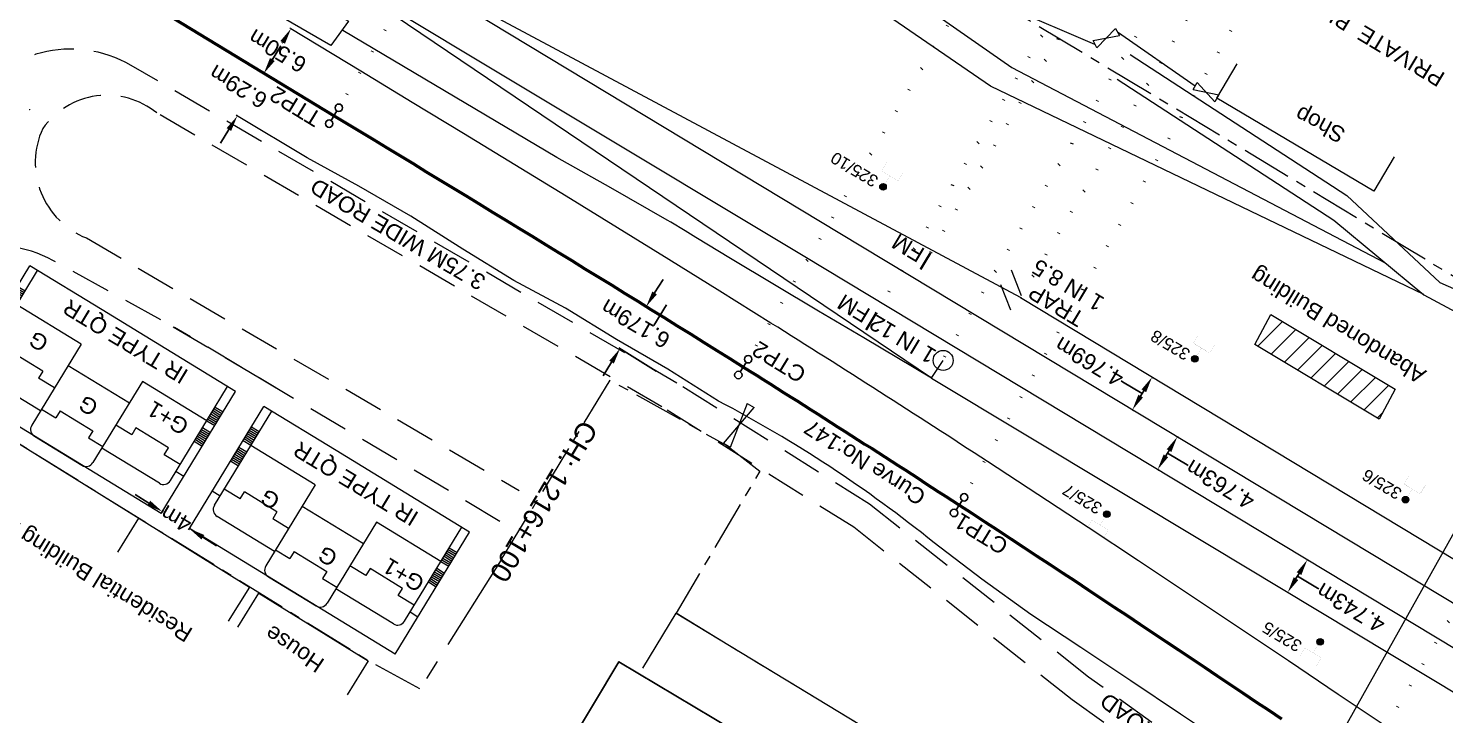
# Model space of a CAD drawing. Header units: metres. Extents: x 622835 to 629437, y 3390046 to 3394575.
# Drawn here: x 623847.8 to 624024.7, y 3393856.2 to 3393941.9 of the extents above; entities that cross this region are included whole.
import ezdxf
from ezdxf.enums import TextEntityAlignment as Align

# ---------------------------------------------------------------- set-up
doc = ezdxf.new("R2010")
doc.units = ezdxf.units.M
doc.header["$LTSCALE"] = 2
doc.header["$MEASUREMENT"] = 0
doc.header["$PDMODE"] = 35
doc.header["$PDSIZE"] = 5
for name, pattern in [('ACAD_ISO07W100', [3, 0, -3]), ('CENTER', [2, 1.25, -0.25, 0.25, -0.25]), ('CENTER2', [1.125, 0.75, -0.125, 0.125, -0.125]), ('DASHED', [0.75, 0.5, -0.25])]:
    doc.linetypes.add(name, pattern=pattern)
doc.layers.get('Defpoints').update_dxf_attribs({"color": 5, "lineweight": 0})
for name, color, linetype, lineweight in [('A-HATCH 1', 8, 'Continuous', 9), ('Boundary Dim', 10, 'Continuous', 13), ('C-ALIG-DG-CURVE', 1, 'CENTER2', 70), ('C-ALIG-DG-LINE', 1, 'CENTER2', 70), ('C-ALIG-DG-SPIRAL', 1, 'CENTER2', 70), ('C-ALIG-LABL-DG', 1, 'Continuous', 25), ('C-ALIG-LABL-DG-MARK', 1, 'Continuous', 25), ('Cart Track', 250, 'Continuous', 0), ('Commercial Building Pucca', 7, 'Continuous', 13), ('Compound Wall', 7, 'Continuous', 13), ('DOTED LINE', 7, 'ACAD_ISO07W100', 18), ('Exg track', 7, 'Continuous', 0), ('Existing Railway Boundary', 7, 'CENTER', 0), ('Gate', 7, 'Continuous', 13), ('Govt buliding', 7, 'Continuous', 13), ('Grill', 7, 'Continuous', 13), ('IR Cut & Connection', 190, 'Continuous', 0), ('OHE MAST', 7, 'Continuous', 0), ('Proposed Chainage', 10, 'Continuous', 0), ('Proposed Curve_Details', 10, 'Continuous', 0), ('PROPOSED FEATURES', 1, 'Continuous', 0), ('proposed structure', 1, 'Continuous', 0), ('Proposed TPTC Chainages', 10, 'Continuous', 0), ('Residential Building Pucca', 7, 'Continuous', 13), ('Retaining Wall', 7, 'Continuous', 0), ('RLY BOUNDARY', 32, 'CENTER', 0), ('Side Details', 7, 'Continuous', 13), ('Subroad Edge', 7, 'Continuous', 0), ('Text', 7, 'Continuous', 0)]:
    doc.layers.add(name, color=color, linetype=linetype, lineweight=lineweight)
for name, color, linetype in [('Dimension', 10, 'Continuous'), ('OHE MAST TEXT', 251, 'Continuous'), ('OP-3 CH UP', 7, 'Continuous'), ('Point Code', 7, 'Continuous'), ('PROPOSED ROADS', 10, 'DASHED')]:
    doc.layers.add(name, color=color, linetype=linetype)
doc.styles.add('ARIAL', font='arial.ttf')
doc.styles.get("Standard").update_dxf_attribs({"font": 'arial.ttf'})
doc.styles.add('Style-Arial', font='arial.ttf')
doc.styles.add('Text', font='arial.ttf', dxfattribs={"height": 2})
doc.linetypes.add('F-LINE', pattern='A,0.6,["X",Standard,S=0.3,R=0,X=0,Y=-0.15],0.1', length=0.7)
doc.dimstyles.get("Standard").update_dxf_attribs({"dimtxt": 2.5, "dimasz": 2.5, "dimexe": 0.18, "dimexo": 0.0625, "dimgap": 0.09, "dimtad": 0, "dimtih": 1, "dimtoh": 1, "dimdec": 3, "dimzin": 0, "dimdsep": 46, "dimtxsty": 'Standard', "dimcen": 0.09, "dimaunit": 1, "dimadec": 4, "dimazin": 0, "dimtfac": 1, "dimtdec": 3, "dimtofl": 0, "dimtmove": 0, "dimatfit": 3, "dimfxl": 1, "dimtolj": 1, "dimtzin": 0, "dimarcsym": 0})
doc.dimstyles.new('Standard$0', dxfattribs={"dimscale": 15, "dimtxt": 0.18, "dimasz": 0.18, "dimexe": 0.18, "dimexo": 0.0625, "dimgap": 0.09, "dimtad": 1, "dimtih": 1, "dimtoh": 1, "dimzin": 0, "dimdsep": 46, "dimtxsty": 'Standard', "dimcen": -0.09, "dimclrd": 256, "dimclre": 256, "dimclrt": 256, "dimadec": 0, "dimazin": 0, "dimtfac": 1, "dimtofl": 0, "dimtmove": 0, "dimatfit": 3, "dimfxl": 1, "dimtolj": 1, "dimtzin": 0, "dimlwd": -1, "dimlwe": -1, "dimarcsym": 0})

# ---------------------------------------------------------------- blocks, each defined once
blk = doc.blocks.new('GT')
at = {"layer": 'Gate', "lineweight": 0}
for p, q in [((-0.5, -0.5), (-0.5, 0.5)), ((-0.5, 0.5), (0.5, -0.5)), ((0.5, 0.5), (0.5, -0.5))]:
    blk.add_line(p, q, dxfattribs=at)
at = {"layer": 'Gate', "lineweight": 0, "flags": 128}
blk.add_lwpolyline([(0.5, 0.5), (-0.5, -0.5)], dxfattribs=at)
blk = doc.blocks.new('OHE MAST')
h = blk.add_hatch(color=256)
edge = h.paths.add_edge_path()
edge.add_arc((0, 0), 0.4115136487034073, 0, 360)
at = {"lineweight": 13, "const_width": 0.008, "flags": 128}
for points in [[(1.200000000093132, 2.8), (1.200000000093132, 1.6), (-1.199999999906868, 1.6), (-1.199999999906868, 2.8)], [(9.313225746154786e-11, 1.6), (0, 0)]]:
    blk.add_lwpolyline(points, dxfattribs=at)
blk.add_circle((0, 0), 0.4115136487034073)
blk = doc.blocks.new('TRAP')
at = {"color": 0, "linetype": 'Continuous', "lineweight": 0, "flags": 128}
for points in [[(1.287603595410474, -0.7694653873331845), (0.152333747711964, 2.470901791471988)], [(-1.287603595177643, 0.7694653864018619), (-0.1523337474791333, -2.470901791937649)]]:
    blk.add_lwpolyline(points, dxfattribs=at)
blk = doc.blocks.new('*D486')
at = {"layer": 'Boundary Dim', "color": 0, "lineweight": -2, "transparency": 16777216}
for p, q in [((623862.8624302009, 3393882.612886599), (623861.1720366974, 3393883.681797167)), ((623864.4617960199, 3393881.400023289), (623864.6490256558, 3393881.696111446)), ((623867.8425830274, 3393879.262202152), (623868.0298126633, 3393879.558290309)), ((623869.6240042159, 3393878.337244325), (623871.3143977195, 3393877.268333757))]:
    blk.add_line(p, q, dxfattribs=at)
at = {"layer": 'Boundary Dim', "color": 0, "transparency": 16777216}
for points in [[(623863.0405819623, 3393882.89461885), (623862.6842784395, 3393882.331154348), (623864.5528237047, 3393881.54397603)], [(623869.8021559773, 3393878.618976576), (623869.4458524545, 3393878.055512075), (623867.9336107122, 3393879.406154893)]]:
    blk.add_solid(points, dxfattribs=at)
at = {"layer": 'Defpoints', "color": 0, "transparency": 16777216}
for p in [(623864.4283925646, 3393881.347198492, 265.4870297821577), (623864.5528237047, 3393881.54397603), (623867.8091795722, 3393879.209377355, 265.4870298176914)]:
    blk.add_point(p, dxfattribs=at)
at = {"layer": 'Boundary Dim', "color": 0, "transparency": 16777216, "insert": (623866.2751821089, 3393880.626277431), "char_height": 2, "attachment_point": 5, "rotation": 150}
blk.add_mtext('\\A1;4m', dxfattribs=at)
blk = doc.blocks.new('*D496')
at = {"layer": 'Defpoints', "color": 0, "ltscale": 2.5, "transparency": 16777216}
for p in [(623924.9922187282, 3393907.140723585), (623929.5761672622, 3393904.287976295), (623926.3113564961, 3393899.041901896)]:
    blk.add_point(p, dxfattribs=at)
at = {"layer": 'Dimension', "color": 0, "lineweight": -2, "ltscale": 2.5, "transparency": 16777216}
for p, q in [((623926.0489593961, 3393908.838751606), (623927.1057000642, 3393910.536779627)), ((623929.5231038865, 3393904.320999441), (623924.8393962064, 3393907.235830245)), ((623926.2582931204, 3393899.074925042), (623921.5745854401, 3393901.989755846)), ((623920.670667294, 3393900.196621165), (623919.6139266258, 3393898.498593143))]:
    blk.add_line(p, q, dxfattribs=at)
at = {"layer": 'Dimension', "color": 0, "ltscale": 2.5, "transparency": 16777216}
for points in [[(623925.7659547261, 3393909.014875051), (623926.3319640663, 3393908.662628161), (623924.9922187282, 3393907.140723585)], [(623920.387662624, 3393900.37274461), (623920.9536719641, 3393900.02049772), (623921.7274079619, 3393901.894649186)]]:
    blk.add_solid(points, dxfattribs=at)
at = {"layer": 'Dimension', "color": 0, "lineweight": 0, "ltscale": 2.5, "transparency": 16777216, "insert": (623923.6551837386, 3393904.992303498), "char_height": 2, "attachment_point": 5, "rotation": 150}
blk.add_mtext('\\A1;6.179m', dxfattribs=at)
blk = doc.blocks.new('IR YARD GVG SURVEY DATA')
at = {"layer": 'Point Code', "lineweight": 0}
for points in [[(467.6496103111619, -301.866254192089), (427.1227922331506, -277.4377015407768), (418.4099080002667, -272.1836949850393), (410.1045325289456, -267.2197280222442), (403.515387931736, -263.263961283004), (394.6992683585562, -257.9965275706503), (386.004969568909, -252.7974097721962), (377.3042590739649, -247.5810631991004), (364.8640687515467, -240.168864791914), (361.7940432736493, -238.3374724998542), (355.0162191144847, -234.2833804666792), (346.1260322494792, -228.9367470988745), (338.3954696816083, -224.2847900101639), (327.5870928495417, -217.7978238611768), (288.3266876242618, -194.1322987631678), (232.3654666502473, -160.4596474803245), (-42.457944913506, 4.860599313316868), (-275.0407789099891, 144.9144003323346), (-381.883533657284, 209.2644344453909), (-440.2677551729898, 244.5342453941082), (-468.8268857150685, 261.6845632153928)], [(469.59662819951, -308.5986517633875), (418.0004446375572, -277.6348456804273), (393.5273563146798, -262.9309721758385), (385.0562953778223, -257.8288366241591), (376.2976407405612, -252.5805431762125), (367.5535959162706, -247.3370964195466), (358.8191394733252, -242.0937824080071), (349.728335489501, -236.6197789354667), (341.1100180816398, -231.4411491755618), (332.6588099496242, -226.3503659383037), (324.1754077804134, -221.2742638191098), (315.4675063928215, -216.0447026537136), (291.60617584411, -201.7418365160161), (286.5175081846273, -198.6022091253867), (229.6975189846754, -164.5756109892135), (-44.93120048456618, 0.80944272703141), (-277.5737469796792, 140.8444503059364), (-386.4566428520636, 206.4833873087807), (-446.0607546468921, 242.2842125915448), (-475.4482587726435, 259.7013111621523)], [(-359.3354392615492, 201.2627382829181), (-440.2889726077225, 244.5448068690408)], [(-370.4281217708755, 191.2172618827545), (-446.0007531960624, 242.2405217937736)], [(-359.3354392615492, 201.2627382829181), (-273.1670392615833, 149.3025382828295), (-39.86140494307722, 8.859179099788264), (234.7000894166582, -156.3659573177312), (263.0199726301303, -173.3729875596994), (284.7383687254942, -186.5799437916018)], [(-370.4281217708756, 191.2172618827545), (-335.7304330617336, 170.3427807513098), (-281.3252116281805, 137.6737072430214), (-47.26612189537127, -3.176565798414998), (226.8052421017836, -168.2143022085505), (266.8576095613603, -192.4391822710227)]]:
    blk.add_lwpolyline(points, dxfattribs=at)
blk = doc.blocks.new('*D517')
at = {"layer": 'Defpoints', "color": 0, "transparency": 16777216}
for p in [(623988.1867384644, 3393898.33106513), (623985.726370952, 3393894.246025451), (623985.726370955, 3393894.24602545)]:
    blk.add_point(p, dxfattribs=at)
at = {"layer": 'OP-3 CH UP', "color": 0, "lineweight": -2, "transparency": 16777216}
for p, q in [((623984.477274545, 3393897.760708433), (623984.3227848068, 3393897.853082242)), ((623986.9565547117, 3393896.288545289), (623984.477274545, 3393897.760708433)), ((623988.2402776706, 3393898.298819147), (623988.3409313802, 3393898.238196696)), ((623987.1548669942, 3393896.617810546), (623986.7582424291, 3393895.959280031)), ((623985.7799101581, 3393894.213779467), (623985.8805638677, 3393894.153157016))]:
    blk.add_line(p, q, dxfattribs=at)
at = {"layer": 'OP-3 CH UP', "color": 0, "transparency": 16777216}
for points in [[(623987.4404094245, 3393896.445831968), (623986.869324564, 3393896.789789125), (623988.1867384679, 3393898.331065128)], [(623987.0437848594, 3393895.787301452), (623986.4726999989, 3393896.13125861), (623985.7263709555, 3393894.246025449)]]:
    blk.add_solid(points, dxfattribs=at)
at = {"layer": 'OP-3 CH UP', "color": 0, "lineweight": 9, "transparency": 16777216, "insert": (623980.3388019367, 3393900.23521895), "char_height": 2, "attachment_point": 5, "rotation": 149.12359603455076}
blk.add_mtext('\\A1;4.769m', dxfattribs=at)
blk = doc.blocks.new('*D518')
at = {"layer": 'Defpoints', "color": 0, "transparency": 16777216}
for p in [(623991.3351075695, 3393890.867954625), (623988.8762090257, 3393886.789095241), (623988.8762090302, 3393886.789095239)]:
    blk.add_point(p, dxfattribs=at)
at = {"layer": 'OP-3 CH UP', "color": 0, "lineweight": -2, "transparency": 16777216}
for p, q in [((623991.3886337007, 3393890.835686945), (623991.4892628338, 3393890.775023704)), ((623990.3025418179, 3393889.155118389), (623989.9087747842, 3393888.501931472)), ((623990.105658301, 3393888.82852493), (623992.5523607638, 3393887.384563724)), ((623992.5523607638, 3393887.384563724), (623992.7068505023, 3393887.292189914)), ((623988.9297351569, 3393886.756827561), (623989.03036429, 3393886.69616432))]:
    blk.add_line(p, q, dxfattribs=at)
at = {"layer": 'OP-3 CH UP', "color": 0, "transparency": 16777216}
for points in [[(623990.5880145233, 3393888.983024097), (623990.0170691124, 3393889.327212682), (623991.335107573, 3393890.867954622)], [(623990.1942474896, 3393888.329837179), (623989.6233020787, 3393888.674025764), (623988.8762090291, 3393886.789095238)]]:
    blk.add_solid(points, dxfattribs=at)
at = {"layer": 'OP-3 CH UP', "color": 0, "lineweight": 9, "transparency": 16777216, "insert": (623996.6908333731, 3393884.910053207), "char_height": 2, "attachment_point": 5, "rotation": 149.12359603455076}
blk.add_mtext('\\A1;4.763m', dxfattribs=at)
blk = doc.blocks.new('*D519')
at = {"layer": 'Defpoints', "color": 0, "transparency": 16777216}
for p in [(624007.5764991571, 3393875.515817138), (624007.5764991592, 3393875.515817137), (624005.1279768561, 3393871.454170029)]:
    blk.add_point(p, dxfattribs=at)
at = {"layer": 'OP-3 CH UP', "color": 0, "lineweight": -2, "transparency": 16777216}
for p, q in [((624007.6300252903, 3393875.483549458), (624007.7306544209, 3393875.422886218)), ((624006.1605426142, 3393873.167006261), (624006.5439334047, 3393873.802980904)), ((624006.3522380093, 3393873.484993582), (624008.8669015757, 3393871.994068349)), ((624005.1815029891, 3393871.421902349), (624005.2821321198, 3393871.36123911)), ((624008.8669015757, 3393871.994068349), (624009.0213913142, 3393871.901694539))]:
    blk.add_line(p, q, dxfattribs=at)
at = {"layer": 'OP-3 CH UP', "color": 0, "transparency": 16777216}
for points in [[(624006.8294061101, 3393873.630886611), (624006.2584606992, 3393873.975075196), (624007.57649916, 3393875.515817137)], [(624006.4460153196, 3393872.994911968), (624005.8750699087, 3393873.339100553), (624005.1279768589, 3393871.454170028)]]:
    blk.add_solid(points, dxfattribs=at)
at = {"layer": 'OP-3 CH UP', "color": 0, "lineweight": 9, "transparency": 16777216, "insert": (624013.0053741834, 3393869.519557832), "char_height": 2, "attachment_point": 5, "rotation": 149.12359603455076}
blk.add_mtext('\\A1;4.743m', dxfattribs=at)
blk = doc.blocks.new('A$C20F04588')
at = {"layer": 'proposed structure', "color": 1, "extrusion": (0.002465381482220975, -0.000617162870971525, 0.9999967704968541)}
for p, q in [((1.860642805695534e-05, 15.70212181401439, -0.2982071470318175), (9.320857802871615, 30.9428566202987, -0.3117805995726997)), ((8.736713454592973, 27.78354101092555, -0.3122902748488627), (7.755645511671901, 28.38353927223943, -0.3095012624541198)), ((7.693238593172282, 26.07732944609597, -0.3107707167698379), (6.712170650716871, 26.67732770717703, -0.307981704375095)), ((7.823672950267792, 26.29060589103028, -0.3109606615297054), (6.842605008278042, 26.89060415280983, -0.3081716491349766)), ((7.954107307828963, 26.50388233666308, -0.3111506062895728), (6.973039365839213, 27.1038805982098, -0.3083615938948441)), ((8.084541665390134, 26.71715878252871, -0.3113405510494687), (7.103473723400384, 27.31715704407543, -0.3085515386547399)), ((8.214976023882627, 26.93043522862718, -0.3115304958093503), (7.233908080961555, 27.53043348970823, -0.3087414834146216)), ((8.345410380512476, 27.14371167356148, -0.3117204405692036), (7.364342438522726, 27.7437099351082, -0.308931428174489)), ((8.47584473900497, 27.35698811965995, -0.3119103853291136), (7.494776796083897, 27.95698638120666, -0.3091213729343565)), ((8.60627909656614, 27.57026456505992, -0.3121003300889811), (7.62521115411073, 28.17026282683946, -0.3093113176942381)), ((6.649763731751591, 24.37111788056791, -0.3092511586908842), (5.668695789761841, 24.97111614164896, -0.3064621462961412)), ((6.780198089778423, 24.58439432620071, -0.3094411034507658), (5.799130147323012, 25.18439258751459, -0.3066520910560229)), ((6.910632447339594, 24.79767077136785, -0.3096310482106333), (5.929564505349845, 25.39766903338023, -0.3068420358159045)), ((7.041066804900765, 25.01094721769914, -0.3098209929705149), (6.059998862445354, 25.6109454787802, -0.3070319805757862)), ((7.171501162461936, 25.22422366263345, -0.3100109377303966), (6.190433220472187, 25.824221924413, -0.3072219253356536)), ((6.128026301041245, 23.51801209826954, -0.3084913796513717), (5.146958359517157, 24.11801035911776, -0.3057023672566288)), ((6.258460658602417, 23.73128854343668, -0.3086813244112534), (5.277392716612667, 24.33128680498339, -0.3058923120165105)), ((6.388895016629249, 23.94456498930231, -0.3088712691711208), (5.407827074639499, 24.54456325061619, -0.3060822567763779)), ((6.519329374656081, 24.15784143470228, -0.3090612139310167), (5.53826143220067, 24.75783969648182, -0.3062722015362596)), ((3.837598981335759, 19.77287771203555, -0.3051559496678067), (2.856531038880348, 20.3728759738151, -0.3023669372731348))]:
    blk.add_line(p, q, dxfattribs=at)
at = {"layer": 'proposed structure', "color": 1, "extrusion": (-0.001672891852247314, 0.001913224689593059, 0.9999967704968541)}
for p, q in [((3.126199162565172, 18.6109631631989, -0.3715439667275149), (10.29815376130864, 30.34239185717888, -0.3819909550747695)), ((18.33521621953696, 25.4289912909735, -0.3591453057196787), (9.319521536119282, 30.94067165837623, -0.3847727536206946)), ((15.72723935777321, 21.1630280634854, -0.3553464105221451), (7.690176899544895, 26.07642862969078, -0.3781920598772217)), ((34.9980431618169, 15.24229139112867, -0.3117805995727139), (18.33521621953696, 25.4289912909735, -0.3591453057196787)), ((6.345118301454931, 19.4092172938399, -0.3676862901801599), (4.357182470615953, 20.62452762480825, -0.3733370718147313)), ((6.345118301454931, 19.4092172938399, -0.3676862901801599), (6.8745376043953, 20.27520782942884, -0.3684574659052799)), ((10.93572840048, 17.79242792539299, -0.3569133798193604), (6.8745376043953, 20.27520782942884, -0.3684574659053084)), ((15.72723935777321, 21.1630280634854, -0.3553464105221451), (9.538510264828801, 11.03989732521586, -0.3463316322183658)), ((10.93572840048, 17.79242792539299, -0.3569133798193604), (10.40630909800529, 16.92643739026971, -0.3561422040942404)), ((14.10246977349743, 18.50533297308721, -0.3529796988140674), (21.7470642128028, 13.83186491834931, -0.3312496544168795)), ((10.64168447814882, 12.8443997700233, -0.3479385648869311), (3.457813363522291, 17.23620791942813, -0.3683589860726642)), ((12.39424492884427, 15.7111270588357, -0.3504914224596831), (10.40630909800529, 16.92643739026971, -0.3561422040942404)), ((23.37183379754424, 16.48956000898033, -0.3336163661249287), (17.18310470506549, 6.366429270477965, -0.3246015878211637)), ((31.4088962553069, 11.57615944277495, -0.3107707167698663), (23.37183379754424, 16.48956000898033, -0.3336163661249287)), ((25.67974183522165, 4.779547452926636e-06, -0.2982071470318175), (0.001326065976172686, 15.70425967406482, -0.2982090510172242)), ((0.9798524347133934, 15.10010524583049, -0.36841750253393), (0.9823945895768702, 15.10426354012452, -0.3684212055485574)), ((25.67974183522165, 4.779547452926636e-06, -0.2982071470318175), (34.9980431618169, 15.24229139112867, -0.3117805995727139)), ((26.84493674710393, 4.110723795136437, -0.3041226501741505), (34.01687311707065, 15.84212267049588, -0.3145696119674142)), ((10.76947534410283, 13.05343196867034, -0.3481247107516054), (12.56117716571316, 11.95808789273724, -0.3430317315960281)), ((13.09059646865353, 12.82407842832617, -0.3438029073211055), (12.56117716571316, 11.95808789273724, -0.3430317315959712)), ((13.09059646865353, 12.82407842832617, -0.3438029073211339), (17.15178726473823, 10.34129852452315, -0.3322588212351292)), ((31.93049162812531, 12.42935208883137, -0.3115304958093361), (32.91166167333722, 11.82952080923133, -0.3087414834145932)), ((32.06089047016576, 12.64265024941415, -0.3117204405692036), (33.04206051584333, 12.04281897027977, -0.308931428174489)), ((32.19128931406885, 12.85594841092825, -0.3119103853290852), (33.17245935928077, 12.25611713179387, -0.3091213729343565)), ((32.32168815704063, 13.06924657267518, -0.3121003300889669), (33.30285820178688, 12.46941529307514, -0.3093113176942239)), ((32.4520870000124, 13.28254473372363, -0.3122902748488485), (33.43325704522431, 12.68271345435642, -0.3095012624540914)), ((22.02677519898862, 9.822348673595116, -0.3231105964279521), (20.0388393686153, 11.03765900456347, -0.3287613780624667)), ((22.55619450192899, 10.68833920825273, -0.323881772153058), (22.02677519945428, 9.822348673362285, -0.3231105964279237)), ((26.61738529801369, 8.205559304682538, -0.3123376860670248), (22.55619450192899, 10.68833920825273, -0.3238817721531007)), ((30.88730088295415, 10.7229667971842, -0.3100109377303824), (31.86847092816606, 10.12313551781699, -0.3072219253356536)), ((31.4088962553069, 11.57615944277495, -0.3107707167698237), (32.39006630098447, 10.97632816364057, -0.3079817043751092)), ((31.53929509827867, 11.78945760428905, -0.3109606615297054), (32.52046514395624, 11.18962632515468, -0.3081716491349624)), ((31.6696939417161, 12.00275576557033, -0.3111506062895728), (32.65086398692802, 11.40292448620312, -0.3083615938948441)), ((31.80009278422222, 12.21605392708443, -0.3113405510494545), (32.78126282989979, 11.61622264771722, -0.3085515386547115)), ((9.870106237009168, 9.66511226282455, -0.3431466250095383), (15.80831798911095, 6.034829041687772, -0.3262670369509806)), ((17.15178726473823, 10.34129852405749, -0.332258821235115), (16.62236796179786, 9.475307988934219, -0.3314876455100375)), ((16.62236796179786, 9.475307988934219, -0.3314876455100091), (18.41406978387386, 8.379963913932443, -0.3263946663543891)), ((29.84411013824865, 9.016581506468356, -0.3084913796513717), (30.82528018392622, 8.416750227101147, -0.305702367256643)), ((29.97450898122042, 9.229879667516798, -0.3086813244112534), (30.95567902643234, 8.63004838814959, -0.3058923120165105)), ((30.10490782465786, 9.443177829263732, -0.3088712691711351), (31.08607786986977, 8.843346549896523, -0.3060822567763921)), ((30.23530666716397, 9.656475990545005, -0.3090612139310025), (31.21647671284154, 9.056644711177796, -0.3062722015362596)), ((30.3657055106014, 9.869774151826277, -0.3092511586908699), (31.34687555581331, 9.269942872226238, -0.3064621462961412)), ((30.49610435310751, 10.08307231310755, -0.3094411034507516), (31.47727439925075, 9.483241033740342, -0.3066520910560229)), ((30.62650319701061, 10.29637047508731, -0.3096310482106333), (31.60767324222252, 9.696539195487276, -0.3068420358158903)), ((30.75690203951672, 10.50966863590293, -0.3098209929705149), (31.73807208519429, 9.909837356535718, -0.3070319805757862)), ((25.47015003161505, 3.779123566579074, -0.3057880993039817), (18.28627891791984, 8.170931715751067, -0.3262085204897289)), ((26.08796599507332, 7.339568769326434, -0.3115665103419332), (26.61738529801369, 8.205559304682538, -0.312337686067039)), ((28.07590182637796, 6.124258438358083, -0.3059157287073901), (26.08796599507332, 7.339568769326434, -0.3115665103419047)), ((27.55430645402521, 5.271065792767331, -0.3051559496678067), (28.53547649923712, 4.671234513400123, -0.3023669372731206))]:
    blk.add_line(p, q, dxfattribs=at)
for centre, start, end in [((3.978785671555981, 18.09008640210775, -0.3411656057110269), 148.5608074826997, 238.5608074880598), ((10.39111175001824, 10.51897688966949, -0.3411656057098372), 148.5608074826997, 238.5608074880598), ((16.32934343061863, 6.888687024318003, -0.3411656057090143), 238.5608074880598, 328.5608074826997), ((25.99119621346287, 4.632977420307768, -0.3411656057116521), 238.5608074880598, 328.5608074826997)]:
    blk.add_arc(centre, 0.9999999999999999, start, end, dxfattribs=at)
blk = doc.blocks.new('Marker-2')
blk.add_lwpolyline([(0, 1.499999999999929), (0, -1.499999999999929)])
for centre in [(3.061616997868644e-17, 2.499999999999929), (-9.184850993605931e-17, -2.499999999999929)]:
    blk.add_circle(centre, 1)
blk = doc.blocks.new('Tick Hor')
blk.add_lwpolyline([(-0.5, 0), (0.5, 0)])
blk = doc.blocks.new('*D462')
at = {"layer": 'Boundary Dim', "color": 0, "lineweight": -2, "transparency": 16777216}
for p, q in [((623880.5688706953, 3393941.862842471), (623880.4684308015, 3393941.923818515)), ((623879.5844060741, 3393940.120793201), (623879.5123928641, 3393940.002172858)), ((623878.2871062018, 3393937.983877553), (623878.3591194099, 3393938.102497892)), ((623877.1957906315, 3393936.306696413), (623877.0953507377, 3393936.367672456))]:
    blk.add_line(p, q, dxfattribs=at)
at = {"layer": 'Boundary Dim', "color": 0, "transparency": 16777216}
for points in [[(623879.8693419416, 3393939.947811519), (623879.2994702067, 3393940.293774884), (623880.6222961699, 3393941.830408406)], [(623878.5720420692, 3393937.81089587), (623878.0021703343, 3393938.156859236), (623877.249216106, 3393936.274262348)]]:
    blk.add_solid(points, dxfattribs=at)
at = {"layer": 'Defpoints', "color": 0, "transparency": 16777216}
for p in [(623880.6222961707, 3393941.830408406), (623877.2492161067, 3393936.274262347), (623877.2492161064, 3393936.274262348)]:
    blk.add_point(p, dxfattribs=at)
at = {"layer": 'Boundary Dim', "color": 0, "transparency": 16777216, "insert": (623878.9357561399, 3393939.052335374), "char_height": 2, "attachment_point": 5, "rotation": 149.1235960345508}
blk.add_mtext('\\A1;6.50m', dxfattribs=at)
blk = doc.blocks.new('*D463')
at = {"layer": 'Boundary Dim', "color": 0, "lineweight": -2, "transparency": 16777216}
for p, q in [((623878.3107758893, 3393937.970959974), (623879.368608633, 3393939.668307872)), ((623877.2998194068, 3393936.244397533), (623877.100181835, 3393936.368817023)), ((623873.9712008922, 3393930.90345524), (623873.7715633202, 3393931.027874731)), ((623872.8664918875, 3393929.235321885), (623871.8086591437, 3393927.537973988))]:
    blk.add_line(p, q, dxfattribs=at)
at = {"layer": 'Boundary Dim', "color": 0, "transparency": 16777216}
for points in [[(623878.5936672054, 3393937.794654517), (623878.027884573, 3393938.147265431), (623877.2529431458, 3393936.273612076)], [(623873.1493832036, 3393929.059016428), (623872.5836005711, 3393929.411627343), (623873.924324631, 3393930.932669783)]]:
    blk.add_solid(points, dxfattribs=at)
at = {"layer": 'Defpoints', "color": 0, "transparency": 16777216}
for p in [(623877.2529431455, 3393936.273612076), (623877.3528615285, 3393936.211340259), (623874.0242430138, 3393930.870397966)]:
    blk.add_point(p, dxfattribs=at)
at = {"layer": 'Boundary Dim', "color": 0, "transparency": 16777216, "insert": (623874.0393590037, 3393934.602184535), "char_height": 2, "attachment_point": 5, "rotation": 149.1235960345508}
blk.add_mtext('\\A1;6.29m', dxfattribs=at)

msp = doc.modelspace()

# ---------------------------------------------------------------- hatches: boundary and pattern name
at = {"layer": 'Residential Building Pucca'}
h = msp.add_hatch(dxfattribs=at)
h.set_pattern_fill('ANSI31', color=256, scale=15)
h.set_pattern_definition([(45, (0, 0), (-1.325825214724776, 1.325825214724777), [])])
h.paths.add_polyline_path([(624003.0064509495, 3393906.151769278), (624000.9998111668, 3393902.414991663), (624016.5442222479, 3393893.067964934), (624018.5508620307, 3393896.804742549)])

# ---------------------------------------------------------------- linework, layer by layer
at = {"layer": 'A-HATCH 1', "color": 1, "lineweight": 25, "ltscale": 2}
msp.add_lwpolyline([(623932.3656261221, 3393821.595128126), (623906.2719531613, 3393837.197277583), (623921.583265681, 3393862.804542953), (623947.6769386418, 3393847.202393496)], close=True, dxfattribs=at)
at = {"layer": 'C-ALIG-DG-CURVE', "color": 1, "linetype": 'Continuous', "lineweight": 50, "flags": 128}
msp.add_lwpolyline([(623964.080785, 3393882.347667, 0.003999105615027105), (623937.122582, 3393899.574526)], format="xyb", dxfattribs=at)
at = {"layer": 'C-ALIG-DG-LINE', "color": 1, "linetype": 'Continuous', "lineweight": 50, "flags": 128}
msp.add_lwpolyline([(623885.991082, 3393930.967164), (623486.0554697971, 3394173.764028308)], dxfattribs=at)
at = {"layer": 'C-ALIG-DG-SPIRAL', "color": 1, "linetype": 'Continuous', "lineweight": 50, "flags": 128}
for points in [[(623937.122582, 3393899.574526), (623935.4828789821, 3393900.602860354), (623933.8422136192, 3393901.629658639), (623932.2006193572, 3393902.6549712), (623930.5581295037, 3393903.678848471), (623928.9147772327, 3393904.701340971), (623927.2705955891, 3393905.722499304), (623925.625617493, 3393906.742374147), (623923.9798757453, 3393907.761016256), (623922.3334030317, 3393908.778476459), (623920.6862319275, 3393909.794805651), (623919.0383949024, 3393910.810054796), (623917.3899243255, 3393911.824274918), (623915.7408524695, 3393912.837517102), (623914.0912115157, 3393913.849832491), (623912.4410335592, 3393914.861272278), (623910.7903506127, 3393915.87188771), (623909.139194612, 3393916.88173008), (623907.4875974209, 3393917.890850726), (623905.8355908355, 3393918.899301027), (623904.1832065891, 3393919.9071324), (623902.530476357, 3393920.914396299), (623900.8774317616, 3393921.921144208), (623899.2241043772, 3393922.927427643), (623897.5705257341, 3393923.933298146), (623895.9167273244, 3393924.938807282), (623894.2627406061, 3393925.944006636), (623892.6085970083, 3393926.948947811), (623890.9543279359, 3393927.953682427), (623889.2999647746, 3393928.958262112), (623887.6455388953, 3393929.962738505), (623885.9910816594, 3393930.96716325)], [(624004.4089500002, 3393855.609898556), (624002.8017115628, 3393856.688268811), (624001.1942375168, 3393857.766287822), (623999.5864942977, 3393858.843905349), (623997.9784483786, 3393859.921071125), (623996.3700662751, 3393860.997734857), (623994.7613145501, 3393862.073846218), (623993.1521598174, 3393863.149354848), (623991.5425687484, 3393864.22421035), (623989.9325080749, 3393865.298362284), (623988.3219445951, 3393866.371760169), (623986.710845178, 3393867.444353475), (623985.0991767676, 3393868.516091623), (623983.4869063888, 3393869.586923979), (623981.874001151, 3393870.656799857), (623980.2604282534, 3393871.725668507), (623978.6461549904, 3393872.79347912), (623977.0311487551, 3393873.860180823), (623975.4153770453, 3393874.92572267), (623973.7988074672, 3393875.990053648), (623972.1814077416, 3393877.053122669), (623970.5631457075, 3393878.114878569), (623968.9439893273, 3393879.175270101), (623967.3239066926, 3393880.234245939), (623965.7028660276, 3393881.291754668), (623964.0808356946, 3393882.347744786)]]:
    msp.add_lwpolyline(points, dxfattribs=at)
at = {"layer": 'Cart Track', "lineweight": 13, "flags": 128}
for points in [[(623761.2697007057, 3394106.86334925), (623741.3937660089, 3394088.913568045), (623732.7821898853, 3394078.95801999), (623734.4436089105, 3394073.690499968), (623745.1672585701, 3394068.122998591), (623771.8739594118, 3394057.026250582), (623814.8166647801, 3394034.773144954), (623841.2042825517, 3394017.557416541), (623869.3571045337, 3394001.834044752), (623892.7000364583, 3393988.437082809), (623909.0074823746, 3393978.749542315), (623940.4471532011, 3393958.06879539), (623970.6619531926, 3393936.979069942), (624017.3024731484, 3393912.611883704)], [(624022.1466535956, 3393908.644314326), (623968.0222886737, 3393934.651795278), (623937.7899382015, 3393955.435715294), (623907.6148539061, 3393975.874038812), (623890.7465859161, 3393986.152278524), (623867.3523035945, 3393999.629938279), (623841.0381885798, 3394014.09232293), (623813.6485584349, 3394032.075627209), (623771.0489395291, 3394054.099128449), (623743.396274326, 3394064.171651078), (623727.9439560322, 3394071.698086912), (623718.2029665776, 3394069.962076964), (623704.0514687115, 3394072.60378654)]]:
    msp.add_lwpolyline(points, dxfattribs=at)
at = {"layer": 'Commercial Building Pucca', "flags": 128}
for points in [[(624018.430425577, 3393925.828804875), (624015.8806156976, 3393921.529090323), (623996.2728522504, 3393933.156854992), (623998.8226621298, 3393937.456569544)], [(623924.5784792668, 3393861.998959843), (623928.719906454, 3393868.841518903), (623959.9139835007, 3393849.961448214), (623955.7725563134, 3393843.118889153)]]:
    msp.add_lwpolyline(points, dxfattribs=at)
at = {"layer": 'Compound Wall', "lineweight": 20, "flags": 128}
for points in [[(623970.2833586857, 3393944.478442389), (623980.9995805653, 3393939.885106775)], [(623983.8565229641, 3393941.419462256), (623993.5536379045, 3393934.678253691)], [(623831.2931557187, 3393899.529088842), (623861.6330850323, 3393880.73339482)]]:
    msp.add_lwpolyline(points, dxfattribs=at)
at = {"layer": 'Compound Wall', "flags": 128}
for points in [[(623970.2833586857, 3393944.478442389), (623980.9995805653, 3393939.885106775)], [(623983.8565229641, 3393941.419462256), (623993.5536379045, 3393934.678253691)], [(623831.2931557187, 3393899.529088842), (623861.6330850323, 3393880.73339482)]]:
    msp.add_lwpolyline(points, dxfattribs=at)
at = {"layer": 'DOTED LINE', "color": 1, "linetype": 'ACAD_ISO07W100', "lineweight": 50, "ltscale": 0.5}
for p, q in [((623885.9910178563, 3393930.967058367), (623954.0368576739, 3394044.769704306)), ((623937.1222830248, 3393899.574025648), (624018.7641670767, 3394036.115252114)), ((623964.080485679, 3393882.347167186), (624039.600617429, 3394014.13047212)), ((624014.0490173851, 3393849.134612327), (624097.6419309401, 3393988.938820342))]:
    msp.add_line(p, q, dxfattribs=at)
at = {"layer": 'DOTED LINE', "linetype": 'ACAD_ISO07W100', "lineweight": 50, "ltscale": 0.5}
for p, q in [((623960.5359840246, 3393913.890726055), (624029.6412014435, 3394029.502163765)), ((623960.6510305472, 3393898.20370494), (624036.6241581512, 3394025.301316577)), ((623953.7148119351, 3393906.305524938), (624022.820029354, 3394021.916962649)), ((623971.7182386966, 3393908.260238181), (624040.376081506, 3394023.04282729))]:
    msp.add_line(p, q, dxfattribs=at)
at = {"layer": 'Exg track', "lineweight": 13}
msp.add_line((623960.6094041177, 3393898.139628633), (623962.0873786329, 3393900.41470122), dxfattribs=at)
at = {"layer": 'Exg track', "color": 0, "const_width": 0.3, "flags": 128}
for points in [[(623960.5168119352, 3393913.858924938), (623959.2597880648, 3393911.773875061)], [(623953.7148119352, 3393906.305524938), (623952.4577880647, 3393904.220475062)]]:
    msp.add_lwpolyline(points, dxfattribs=at)
at = {"layer": 'Exg track', "lineweight": 13}
msp.add_circle((623962.0873786329, 3393900.41470122), 1.248711153502879, dxfattribs=at)
at = {"layer": 'Existing Railway Boundary', "color": 36, "lineweight": 20, "ltscale": 5}
for p, q in [((623906.8814270013, 3393875.511832102), (623896.7308838095, 3393859.431307592)), ((624021.972684709, 3393812.249321262), (623928.719906454, 3393868.841518903))]:
    msp.add_line(p, q, dxfattribs=at)
at = {"layer": 'Govt buliding'}
msp.add_3dface([(624018.5508620307, 3393896.804742549), (624016.5442222479, 3393893.067964934), (624000.9998111668, 3393902.414991663), (624003.0064509495, 3393906.151769278)], dxfattribs=at)
msp.add_3dface([(624018.5508620307, 3393896.804742549), (624016.5442222479, 3393893.067964934), (624000.9998111668, 3393902.414991663), (624003.0064509495, 3393906.151769278)], dxfattribs=at)
at = {"layer": 'Grill', "color": 10, "linetype": 'F-LINE', "lineweight": 13, "ltscale": 3, "flags": 128}
msp.add_lwpolyline([(624743.3357181827, 3393424.085749025), (624328.8564055298, 3393656.250616519), (624322.3136873507, 3393659.916101648), (624315.7749482176, 3393663.583387932), (624309.2462950738, 3393667.253072919), (624302.722809053, 3393670.931936054), (624296.2088873492, 3393674.621525811), (624289.706281615, 3393678.324868904), (624283.2167634007, 3393682.044974789), (624276.736590286, 3393685.788031412, -0.01275446457818694), (624190.1042950297, 3393739.034674017), (624183.8381090391, 3393743.125887812), (624177.5881793458, 3393747.235804532), (624171.3472952937, 3393751.36496828), (624165.1135711096, 3393755.510439842), (624158.8850982051, 3393759.669288919), (624152.6574169687, 3393763.840287982), (624146.4349172835, 3393768.016278829), (624140.2118029916, 3393772.196913349), (624017.6744089043, 3393854.530360674), (624011.4483427434, 3393858.712977396), (624005.2182489973, 3393862.894062119), (623998.9779071915, 3393867.073544058), (623992.731690731, 3393871.244240787), (623986.4751254665, 3393875.404901832), (623980.2062823576, 3393879.552564163), (623973.9232516146, 3393883.684247938), (623967.6294238399, 3393887.793509146, 0.004000562040747724), (623940.573756984, 3393905.082649282), (623934.2006406139, 3393909.067831786), (623927.8117117758, 3393913.033796689), (623921.414243359, 3393916.980173814), (623915.0101369027, 3393920.909948273), (623908.6012708783, 3393924.826115411), (623902.1921077274, 3393928.730092206), (623895.777985513, 3393932.62885044), (623889.3645964544, 3393936.523043198), (623880.6222961702, 3393941.830408406)], format="xyb", dxfattribs=at)
at = {"layer": 'Grill', "color": 10, "linetype": 'F-LINE', "lineweight": 13, "ltscale": 5, "flags": 128}
msp.add_lwpolyline([(624177.7050018697, 3393731.977118797), (624177.7050018695, 3393731.977118797), (624169.159668705, 3393737.224530751), (624164.1613229347, 3393740.531592376), (624157.9047577521, 3393744.692253367), (624151.6585415301, 3393748.862949935), (624145.4232628281, 3393753.039037412), (624139.190636525, 3393757.221817459), (624132.9624612834, 3393761.405850158), (624010.4242238544, 3393843.73986408), (624004.1990010354, 3393847.921914204), (623997.9739682394, 3393852.099600748), (623991.7513502893, 3393856.267205226), (623985.5228772587, 3393860.426054388), (623979.2891531561, 3393864.571525896), (623973.0482690574, 3393868.700689672), (623966.9319862302, 3393873.086736233), (623960.9522292955, 3393877.65465506, 0.04858971061230374), (623934.0221614751, 3393895.341436047), (623927.6770347548, 3393899.309116304), (623921.2954657832, 3393903.007449674), (623914.9265297981, 3393906.936226129), (623908.4610966014, 3393910.390174909), (623902.0704361316, 3393914.295217459), (623895.5945500452, 3393918.405106327), (623889.1146029518, 3393922.18123635), (623882.6478947328, 3393925.718722278), (623874.0242430136, 3393930.870397968)], format="xyb", dxfattribs=at)
at = {"layer": 'IR Cut & Connection', "color": 7, "lineweight": 0, "flags": 128}
msp.add_lwpolyline([(623960.6497571715, 3393898.201574673), (623960.6468782291, 3393898.203361883), (623952.1686404389, 3393903.219427767), (623946.5296738113, 3393906.562094151), (623935.5181425931, 3393913.152651154), (623931.1794917557, 3393915.749383613), (623929.8494179731, 3393916.577369055), (623928.077997176, 3393917.66367791), (623927.6074145741, 3393917.939126702), (623920.5973849283, 3393921.953141537), (623913.8450784278, 3393925.754936311), (623887.1061295187, 3393941.601919482)], dxfattribs=at)
at = {"layer": 'Proposed Chainage', "lineweight": 0}
msp.add_line((624030.7275772548, 3393887.576979437), (624010.5222600023, 3393851.504829078), dxfattribs=at)
at = {"layer": 'PROPOSED ROADS', "color": 1, "linetype": 'DASHED', "lineweight": 13, "ltscale": 5}
msp.add_line((623906.7318801977, 3393880.315530362), (623866.0634268768, 3393904.537429657), dxfattribs=at)
for points in [[(624015.3328352122, 3393837.981037005), (624013.3530652294, 3393837.605097022, -0.2047619711711043), (624012.5852906206, 3393837.77379295), (623980.2357524452, 3393860.879367659), (623952.8774094896, 3393882.474527192), (623928.802484825, 3393897.592661425), (623860.6493235613, 3393937.241489789, 0.4073911202399321), (623840.3205664355, 3393932.119440434), (623837.3226348314, 3393927.232427469), (623836.3093828674, 3393925.409940622)], [(624004.8749118483, 3393832.073475719), (624006.0555069911, 3393832.613812688, 0.3940248266576944), (624006.5506643887, 3393837.7829245), (623978.2032143543, 3393858.030018015), (623950.9114193257, 3393879.577767379), (623926.9636067939, 3393894.613790231), (623863.8652913793, 3393931.307020448, 0.4343032941410223), (623849.6076467017, 3393929.355552941, 0.4291453320013816), (623855.075656432, 3393915.699283212), (623909.1203452601, 3393884.182056956)], [(623847.9612318067, 3393931.781701733, 0.001642459930660706), (623847.941019073, 3393931.685249561, 0.001642459930660706)], [(623906.7318801977, 3393880.315530362), (623876.6920112685, 3393898.207105296), (623864.3644250944, 3393905.472704205), (623850.8938327542, 3393912.888059674, 0.3944816332355008), (623831.0401620733, 3393907.855261699), (623829.5629860109, 3393905.555984937)]]:
    msp.add_lwpolyline(points, format="xyb", dxfattribs=at)
at = {"layer": 'Residential Building Pucca', "lineweight": 0, "flags": 128}
for points in [[(623858.9813301464, 3393876.495792707), (623861.6330850323, 3393880.73339482), (623875.450136351, 3393872.08712923), (623872.7983814651, 3393867.849527116)], [(623858.9813301464, 3393876.495792707), (623861.6330850323, 3393880.73339482), (623875.450136351, 3393872.08712923), (623872.7983814651, 3393867.849527116)], [(623873.9955334979, 3393867.11401059), (623876.6241395021, 3393871.366010839), (623890.283055863, 3393862.922006265), (623887.6544498589, 3393858.670006015)], [(623873.9955334979, 3393867.11401059), (623876.6241395021, 3393871.366010839), (623890.283055863, 3393862.922006265), (623887.6544498589, 3393858.670006015)]]:
    msp.add_lwpolyline(points, dxfattribs=at)
at = {"layer": 'Retaining Wall'}
msp.add_3dface([(623859.0882948564, 3393955.087748997), (623861.0220114818, 3393957.751842765), (623887.793531608, 3393942.776312925), (623885.6192022889, 3393939.743510883)], dxfattribs=at)
at = {"layer": 'RLY BOUNDARY', "lineweight": 20, "ltscale": 2.5, "flags": 128}
for points in [[(624082.2371695788, 3393876.921731371), (623994.8138050494, 3393929.607001723), (623900.9850642501, 3393986.069471954), (623823.028212359, 3394031.635950196), (623721.9958888824, 3394090.938696089), (623703.5820726731, 3394071.720798795), (623686.317371346, 3394080.898709184), (623656.2731703223, 3394098.554994957), (623627.6506196207, 3394115.883566867), (623596.3992203777, 3394133.771159018), (623561.6082921373, 3394154.580085846), (623519.2318422336, 3394180.278673619), (623495.4508914911, 3394194.045060242), (623462.5543491652, 3394213.710776341), (623456.6765889651, 3394217.301238475), (623394.9081280845, 3394255.128920462), (623364.5309454349, 3394273.60224325), (623333.4731016476, 3394292.888719044), (623302.854263835, 3394310.205577276), (623273.9451289517, 3394327.717889267), (623208.1342588778, 3394368.658706711), (623199.8718758787, 3394371.727997328), (623158.3770653843, 3394398.369207371), (623154.667221283, 3394400.557080649)], [(623896.7308838094, 3393859.431307592), (623890.283055863, 3393862.922006265), (623831.2931557187, 3393899.529088842), (623813.4381070813, 3393874.849733418), (623799.0092650767, 3393884.323155005), (623768.0369889155, 3393904.270697068), (623727.110208591, 3393929.366827171), (623684.5072687882, 3393956.020945671), (623638.7858217676, 3393984.454269639), (623582.9856188457, 3394019.019746067), (623573.99594478, 3394028.086076182), (623584.2243217794, 3394038.282289643), (623600.4930299452, 3394054.930070755), (623586.6102661112, 3394063.649121384), (623555.5992213528, 3394082.962753391), (623536.8330694396, 3394094.650284562), (623516.3188068263, 3394109.430171281), (623509.1113805786, 3394115.17168313), (623448.3410998342, 3394154.976772036), (623459.532514897, 3394173.540691158), (623436.6743782178, 3394191.060989248), (623434.4520046989, 3394188.981716259)], [(623906.8814270013, 3393875.511832102), (623920.5010453606, 3393897.951782303), (623935.0695305055, 3393889.779997416)], [(623935.0633772818, 3393889.772849064), (623939.1707668647, 3393886.572009075), (623928.719906454, 3393868.841518903)]]:
    msp.add_lwpolyline(points, dxfattribs=at)
at = {"layer": 'Subroad Edge', "lineweight": 15, "flags": 128}
for points in [[(623985.4420221864, 3393938.586034374), (624012.5157715208, 3393920.98999761), (624024.1338147472, 3393910.132986706), (624046.8290857961, 3393900.144822967), (624053.9919034273, 3393894.963420083)], [(623983.8084538068, 3393935.531016267), (624010.8822031411, 3393917.934979504), (624022.1238656653, 3393908.614429668), (624043.7980220502, 3393896.973305989), (624046.3171395316, 3393892.035519538)]]:
    msp.add_lwpolyline(points, dxfattribs=at)

# ---------------------------------------------------------------- block references
at = {"color": 1, "linetype": 'Continuous', "extrusion": (3.589380218799895e-06, 5.761475053503292e-06, 0.9999999999769609)}
for p, rotation in [((623838.714827087, 3393881.265801843, 22.09084583911335), 0.06002947091319579), ((623867.9535794521, 3393863.709593388, -243.396182106349), 0.06002947091319582)]:
    msp.add_blockref('A$C20F04588', p, dxfattribs=dict(at, rotation=rotation))
at = {"layer": 'C-ALIG-LABL-DG', "color": 1, "linetype": 'Continuous', "lineweight": 25, "xscale": 3, "yscale": 3, "zscale": 3, "rotation": 238.1940894202544}
msp.add_blockref('Tick Hor', (623926.7236658841, 3393906.061785607), dxfattribs=at)
at = {"layer": 'C-ALIG-LABL-DG-MARK', "color": 1, "linetype": 'Continuous', "lineweight": 25}
for p, xscale, yscale, zscale, rotation in [((623885.9910816594, 3393930.96716325), 0.464285714285724, 0.464285714285724, 0.464285714285724, 148.7382655233442), ((623937.122582, 3393899.574526), 0.4642857142857238, 0.4642857142857238, 0.4642857142857238, 147.8788274198868), ((623964.080785, 3393882.347667), 0.464285714285724, 0.464285714285724, 0.464285714285724, 146.9623048171429)]:
    msp.add_blockref('Marker-2', p, dxfattribs=dict(at, xscale=xscale, yscale=yscale, zscale=zscale, rotation=rotation))
at = {"layer": 'Gate'}
for p, xscale, yscale, zscale, rotation in [((623982.4544276587, 3393940.652792421), 3.196031214551237, 0.9997814888905843, 1.787549396862872, 28.28387401542499), ((623982.4544276587, 3393940.652792421), 3.196031214551237, 0.9997814888905843, 1.787549396862872, 28.28387401542499), ((623994.9132450774, 3393933.917554341), 3.115891631440115, 0.9997814888905845, 1.764995970109539, 150.2838740117815), ((623994.9132450774, 3393933.917554341), 3.115891631440115, 0.9997814888905845, 1.764995970109539, 150.2838740117815), ((623936.5585465379, 3393892.284688951), 5.827743451108695, 0.9997814888905844, 2.413808199592876, 59.28387401473026), ((623936.5585465379, 3393892.284688951), 5.827743451108695, 0.9997814888905844, 2.413808199592876, 59.28387401473026)]:
    msp.add_blockref('GT', p, dxfattribs=dict(at, xscale=xscale, yscale=yscale, zscale=zscale, rotation=rotation))
at = {"layer": 'IR Cut & Connection', "lineweight": 25}
msp.add_blockref('IR YARD GVG SURVEY DATA', (624331.075, 3393706.9861), dxfattribs=at)
at = {"layer": 'IR Cut & Connection', "color": 0, "rotation": 2.253415008042234}
msp.add_blockref('TRAP', (623970.5555821352, 3393909.189782305), dxfattribs=at)
at = {"layer": 'OHE MAST', "color": 2}
for p, rotation in [((623954.5753325083, 3393922.092860844), 329.0208306544455), ((623993.5186303918, 3393900.610414793), 329.0208306544455), ((624019.8386302762, 3393883.028471468), 329.0208306544455), ((623982.5236281697, 3393881.228440344), 149.0208306544455), ((624009.1713097739, 3393865.288007829), 149.0208306544455)]:
    msp.add_blockref('OHE MAST', p, dxfattribs=dict(at, rotation=rotation))

# ---------------------------------------------------------------- texts
at = {"layer": 'C-ALIG-LABL-DG', "color": 1, "lineweight": 25, "style": 'ARIAL'}
msp.add_text('CH: 1216+100', height=2.5, rotation=239.1235960345507, dxfattribs=at).set_placement((623916.92650305, 3393893.149526552))
at = {"layer": 'Exg track', "color": 0, "style": 'ARIAL'}
for p in [(623959.9496461293, 3393914.261009804), (623953.1476461292, 3393906.707609804)]:
    msp.add_text('FM', height=2, rotation=149, dxfattribs=at).set_placement(p)
at = {"layer": 'Exg track', "style": 'ARIAL'}
for s, p in [('1 IN 8.5', (623982.3922046367, 3393908.140746166)), ('TRAP ', (623979.9314831205, 3393906.215028605)), ('1 IN 12', (623961.4086638517, 3393901.584601227))]:
    msp.add_text(s, height=2, rotation=149, dxfattribs=at).set_placement(p)
at = {"layer": 'OHE MAST TEXT', "style": 'ARIAL'}
for s, p in [('325/10', (623954.1295643348, 3393923.2391703)), ('325/8', (623993.0902538399, 3393901.610538113)), ('325/6', (624019.5248266899, 3393884.231809884)), ('325/7', (623982.0944940216, 3393882.390235595)), ('325/5', (624007.0501629416, 3393865.207091106))]:
    msp.add_text(s, height=1.5, rotation=149, dxfattribs=at).set_placement(p)
at = {"layer": 'Proposed Curve_Details', "color": 1, "style": 'ARIAL'}
msp.add_text('Curve No:147', height=2, rotation=147.4205665963852, dxfattribs=at).set_placement((623960.111064122, 3393883.875476019))
at = {"layer": 'PROPOSED FEATURES', "linetype": 'Continuous', "lineweight": 0, "char_height": 2, "width": 55.34324568736085, "attachment_point": 4, "line_spacing_factor": 0.6, "style": 'Style-Arial'}
for insert, rotation in [((623904.6248671897, 3393909.935704906), 149.67538383534543), ((624002.0413409821, 3393843.781983772), 144.09041977184788)]:
    msp.add_mtext('3.75M WIDE ROAD', dxfattribs=dict(at, insert=insert, rotation=rotation))
at = {"layer": 'Proposed TPTC Chainages', "color": 1, "lineweight": 0, "char_height": 2, "attachment_point": 4, "rotation": 148.5471775384204, "line_spacing_factor": 0.6, "style": 'ARIAL'}
for s, insert in [('\\pxsm1;TTP2', (623884.1071657568, 3393930.324304321)), ('\\pxsm1;CTP2', (623944.641419683, 3393898.362700731)), ('\\pxsm1;CTP1', (623969.8898000809, 3393876.913153696))]:
    msp.add_mtext(s, dxfattribs=dict(at, insert=insert))
at = {"layer": 'Side Details', "color": 0}
msp.add_text('PRIVATE  BUILDING AREA', height=2, rotation=149, dxfattribs=at).set_placement((624024.9241253705, 3393936.181267832))
at = {"layer": 'Text'}
for s, rotation, p in [('Shop', 152.2725097207596, (624012.5235326624, 3393929.211192279)), ('Residential Building Area', 148.5568130652158, (623868.5072496803, 3393866.825763044)), ('House', 146, (623884.960744296, 3393862.961196747))]:
    msp.add_text(s, height=2, rotation=rotation, dxfattribs=at).set_placement(p)
for style in ['ARIAL', 'Text']:
    msp.add_text('Abandoned Building', height=2, rotation=148.487026809991, dxfattribs=dict(at, style=style)).set_placement((624011.3962161411, 3393904.745056057), align=Align.MIDDLE_CENTER)
at = {"layer": 'Text', "color": 1, "linetype": 'Continuous', "extrusion": (-0.001020173809212885, 0.0006561355922752083, 0.9999992643654714), "char_height": 2, "attachment_point": 1, "text_direction": (-0.8555066126976563, 0.517790464818686, -0.001212507085152922), "style": 'ARIAL'}
for insert in [(623866.9201912088, 3393897.365345799, -265.563319877606), (623895.693420399, 3393879.610262755, -265.563319877606)]:
    msp.add_mtext_dynamic_manual_height_columns('\\pxql;IR TYPE QTR', width=37.91525000719862, gutter_width=3, heights=[0], dxfattribs=dict(at, insert=insert))
at = {"layer": 'Text', "color": 1, "linetype": 'Continuous', "char_height": 2, "attachment_point": 1, "rotation": 148.8158178992894, "style": 'ARIAL'}
for s, width, insert in [('\\pxql;G', 13.43055388813097, (623849.491758206, 3393901.354908245, -2043.746473761678)), ('\\pxql;G', 13.43055388813097, (623855.7029035381, 3393893.339075792, -1778.14747376168)), ('\\pxql;G+1', 2.9195034106412, (623867.0190553647, 3393890.978913745, -1778.238446549324)), ('\\pxql;G', 13.43055388813097, (623878.4043642422, 3393881.645283286, -2043.702501020349)), ('\\pxql;G', 13.43055388813097, (623885.6008567638, 3393874.537726629, -1778.103501020351)), ('\\pxql;G+1', 2.9195034106412, (623896.4578151443, 3393871.375432899, -1778.103501020351))]:
    msp.add_mtext_dynamic_manual_height_columns(s, width=width, gutter_width=3, heights=[0], dxfattribs=dict(at, insert=insert))

# ---------------------------------------------------------------- dimensions: what is measured, and where the dimension line sits
at = {"layer": 'Boundary Dim'}
for base, p1, p2, angle, override, picture, middle in [((623877.2492161064, 3393936.274262348), (623880.6222961702, 3393941.830408406), (623877.2492161068, 3393936.274262348), 238.73848603402718, {"dimscale": 1, "dimtxt": 2, "dimasz": 2, "dimtad": 0, "dimdec": 2, "dimdsep": 0, "dimpost": 'm', "dimcen": 0.09, "dimclrd": 0, "dimclre": 0, "dimclrt": 0, "dimaunit": 1, "dimadec": 4, "dimtdec": 3, "dimtmove": 2, "dimlwd": 65534, "dimlwe": 65534}, '*D462', (623878.9357561399, 3393939.052335374)), ((623877.2529431455, 3393936.273612076), (623874.0242430137, 3393930.870397967), (623877.3528615288, 3393936.21134026), 58.067732364039635, {"dimscale": 1, "dimtxt": 2, "dimasz": 2, "dimtad": 0, "dimdsep": 0, "dimpost": 'm', "dimcen": 0.09, "dimclrd": 0, "dimclre": 0, "dimclrt": 0, "dimaunit": 1, "dimadec": 4, "dimtdec": 3, "dimtmove": 2, "dimlwd": 65534, "dimlwe": 65534}, '*D463', (623874.0393590037, 3393934.602184535))]:
    dim = msp.add_linear_dim(base=base, p1=p1, p2=p2, angle=angle, dimstyle='Standard$0', override=override, dxfattribs=at)
    dim.commit()
    dim.dimension.update_dxf_attribs({"geometry": picture, "text_midpoint": middle, "dimtype": 129})
dim = msp.add_linear_dim(base=(623864.5528237047, 3393881.54397603, -265.4874400455614), p1=(623867.8091795725, 3393879.209377356, -0.0004102278700202078), p2=(623864.4283925649, 3393881.347198493, -0.0004102634036939889), angle=147.69302233335986, dimstyle='Standard', override={"dimtxt": 2, "dimasz": 2, "dimdec": 0, "dimdsep": 0, "dimpost": 'm', "dimtmove": 2}, dxfattribs=at)
dim.commit()
dim.dimension.update_dxf_attribs({"geometry": '*D486', "text_midpoint": (623866.2751821089, 3393880.626277431, -265.4874400455614), "dimtype": 129, "text_rotation": 150})
at = {"layer": 'Dimension', "lineweight": 0, "ltscale": 2.5}
dim = msp.add_linear_dim(base=(623924.9922187282, 3393907.140723585), p1=(623926.3113564958, 3393899.041901896), p2=(623929.576167262, 3393904.287976295), angle=58.104589150908915, dimstyle='Standard', override={"dimtxt": 2, "dimasz": 2, "dimpost": 'm'}, dxfattribs=at)
dim.commit()
dim.dimension.update_dxf_attribs({"geometry": '*D496', "text_midpoint": (623923.6551837386, 3393904.992303498), "dimtype": 129, "text_rotation": 150})
at = {"layer": 'OP-3 CH UP', "color": 0, "lineweight": 9}
for base, p1, p2, angle, picture, middle in [((623985.726370955, 3393894.24602545), (623988.1867384644, 3393898.331065129), (623985.7263709515, 3393894.24602545), 238.93997852631864, '*D517', (623984.2455399374, 3393897.899269148)), ((623988.8762090302, 3393886.789095239), (623991.3351075692, 3393890.867954624), (623988.8762090256, 3393886.789095241), 238.9167570792876, '*D518', (623992.7840953722, 3393887.246003009)), ((624007.5764991592, 3393875.515817137), (624005.1279768558, 3393871.454170028), (624007.576499157, 3393875.515817137), 58.91675707517607, '*D519', (624009.0986361824, 3393871.855507634))]:
    dim = msp.add_linear_dim(base=base, p1=p1, p2=p2, angle=angle, dimstyle='Standard', override={"dimtxt": 2, "dimasz": 2, "dimpost": 'm', "dimtmove": 1}, dxfattribs=at)
    dim.commit()
    dim.dimension.update_dxf_attribs({"geometry": picture, "text_midpoint": middle, "dimtype": 129})

doc.saveas('drawing.dxf')
